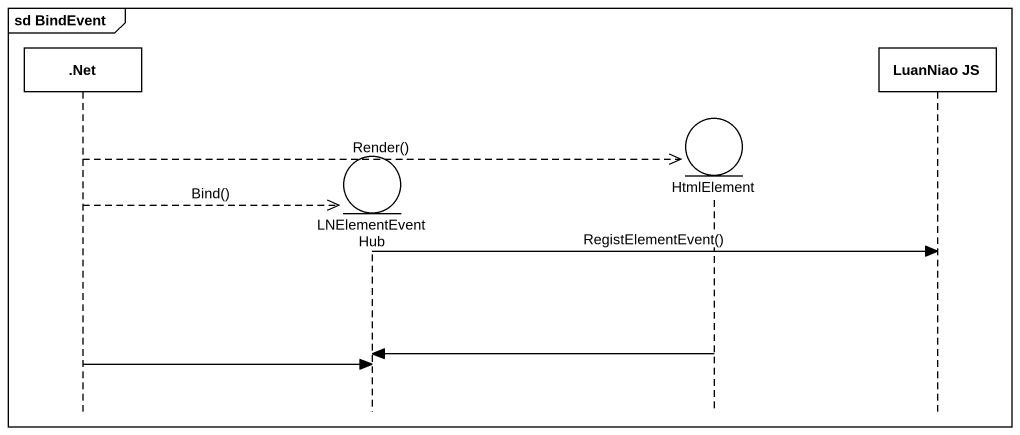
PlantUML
@startuml
mainframe sd BindEvent
hide footbox
participant ".Net" as Net
entity LNElementEventHub
entity HtmlElement
participant "LuanNiao JS" as LuanNiao_JS

Net -->> HtmlElement ** : Render()
Net -->> LNElementEventHub ** : Bind()
LNElementEventHub -> LuanNiao_JS : RegistElementEvent()
HtmlElement -> LNElementEventHub
Net -> LNElementEventHub
@enduml
